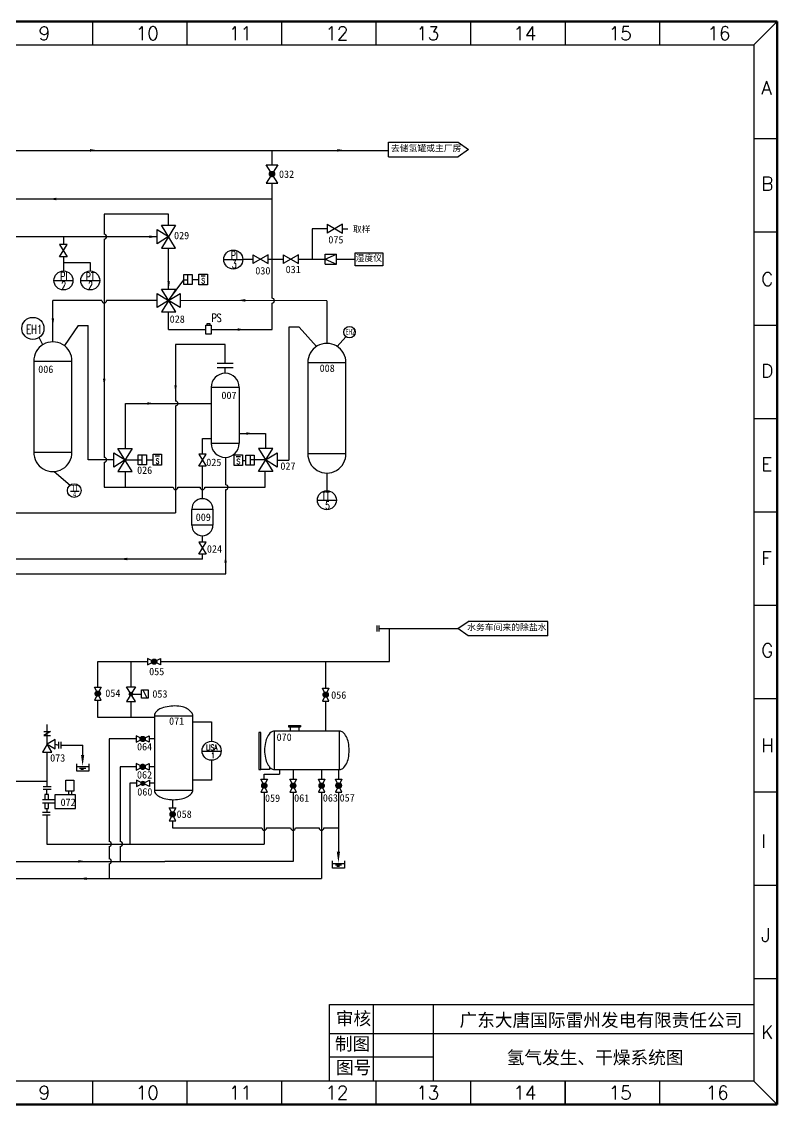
# Model space of a CAD drawing. Extents: x 2681 to 3102, y -1003 to -710.
# Drawn here: x 2898.3 to 3102.3, y -1002.6 to -710.3 of the extents above; entities that cross this region are included whole.
import ezdxf

# ---------------------------------------------------------------- set-up
doc = ezdxf.new("R2010")
doc.units = 0
doc.header["$LTSCALE"] = 10
doc.header["$MEASUREMENT"] = 0
doc.linetypes.add('ACAD_ISO12W100', pattern=[22, 12, -3, 0.5, -3, 0.5, -3])
doc.linetypes.add('DIVIDE', pattern=[1.25, 0.5, -0.25, 0, -0.25, 0, -0.25])
doc.layers.get('0').update_dxf_attribs({"linetype": 'CONTINUOUS'})
for name, color, linetype in [('1', 7, 'CONTINUOUS'), ('ASHADE', 5, 'DIVIDE'), ('OBJECT', 5, 'CONTINUOUS'), ('SD', 5, 'DIVIDE'), ('TEXT', 4, 'CONTINUOUS'), ('WORD', 5, 'CONTINUOUS')]:
    doc.layers.add(name, color=color, linetype=linetype)
doc.styles.add('HZTXT', font='geditxt.shx', dxfattribs={"width": 0.7, "height": 480, "bigfont": 'hztxt1.shx'})
doc.styles.get("Standard").update_dxf_attribs({"font": 'geditxt.shx', "width": 0.7, "bigfont": 'hztxt1.shx'})
doc.styles.add('样式 1', font='', dxfattribs={"height": 2})
doc.styles.get('样式 1').set_extended_font_data('FangSong_GB2312')

# ---------------------------------------------------------------- blocks, each defined once
blk = doc.blocks.new('A$C7A337745')
for p, q in [((0, 0), (0, 3.94)), ((0, 2.45), (6.38, 2.45)), ((6.38, 0), (0, 0)), ((1.48, 1.69), (4.79, 1.69)), ((2.22, 1.09), (3.67, 1.09)), ((6.38, 3.94), (6.38, 0))]:
    blk.add_line(p, q)
blk = doc.blocks.new('1')
at = {"layer": 'ASHADE', "linetype": 'ByBlock'}
blk.add_hatch(color=7, dxfattribs=at).paths.add_polyline_path([(0.55, 4.43), (-0.65, 4.43), (-0.05, 0.16)])
at = {"layer": 'SD', "color": 7, "ltscale": 15}
blk.add_line((-0.44, 4.09), (0.29, 4.09), dxfattribs=at)
at = {"xscale": 0.7, "yscale": 0.7, "zscale": 0.7}
blk.add_blockref('A$C7A337745', (-2.23, -1.71), dxfattribs=at)

msp = doc.modelspace()

# ---------------------------------------------------------------- hatches: boundary and pattern name
at = {"layer": 'OBJECT'}
h = msp.add_hatch(color=0, dxfattribs=at)
h.paths.add_polyline_path([(2927.84, -891.83), (2927.58, -891.41, 0.258593), (2927.34, -891.83, 0.258593), (2927.58, -892.25)])
h.paths.add_polyline_path([(2927.58, -891.41), (2927.84, -891.83), (2928.1, -891.41, 0.286796)])
h.paths.add_polyline_path([(2927.84, -891.83), (2928.34, -891.83, 0.258593), (2928.1, -891.41)])
h.paths.add_polyline_path([(2927.58, -892.25, 0.286796), (2928.1, -892.25), (2927.84, -891.83)])
h.paths.add_polyline_path([(2928.34, -891.83), (2927.84, -891.83), (2928.1, -892.25, 0.258593)])
at = {"layer": 'WORD', "linetype": 'ACAD_ISO12W100'}
h = msp.add_hatch(color=0, dxfattribs=at)
h.paths.add_polyline_path([(2966.6, -751.46, 0.284079), (2966.22, -750.85), (2965.91, -751.46), (2966.22, -752.08, 0.284079)])
h.paths.add_polyline_path([(2965.91, -751.46), (2965.6, -750.85, 0.284079), (2965.22, -751.46, 0.284079), (2965.6, -752.08)])
h.paths.add_polyline_path([(2966.22, -750.85, 0.236068), (2965.6, -750.85), (2965.91, -751.46)])
h.paths.add_polyline_path([(2965.91, -751.46), (2965.6, -752.08, 0.236068), (2966.22, -752.08)])
h = msp.add_hatch(color=0, dxfattribs=at)
h.paths.add_polyline_path([(2934.77, -883.09, 0.284079), (2934.39, -882.48), (2934.08, -883.09), (2934.39, -883.71, 0.284079)])
h.paths.add_polyline_path([(2934.08, -883.09), (2933.77, -882.48, 0.284079), (2933.39, -883.09, 0.284079), (2933.77, -883.71)])
h.paths.add_polyline_path([(2934.39, -882.48, 0.236068), (2933.77, -882.48), (2934.08, -883.09)])
h.paths.add_polyline_path([(2934.08, -883.09), (2933.77, -883.71, 0.236068), (2934.39, -883.71)])
h = msp.add_hatch(color=0, dxfattribs=at)
h.paths.add_polyline_path([(2919.56, -891.73, 0.284079), (2919.18, -891.11), (2918.87, -891.73), (2919.18, -892.34, 0.284079)])
h.paths.add_polyline_path([(2918.87, -891.73), (2918.56, -891.11, 0.284079), (2918.18, -891.73, 0.284079), (2918.56, -892.34)])
h.paths.add_polyline_path([(2919.18, -891.11, 0.236068), (2918.56, -891.11), (2918.87, -891.73)])
h.paths.add_polyline_path([(2918.87, -891.73), (2918.56, -892.34, 0.236068), (2919.18, -892.34)])
h = msp.add_hatch(color=0, dxfattribs=at)
h.paths.add_polyline_path([(2981.1, -892.02, 0.284079), (2980.71, -891.41), (2980.41, -892.02), (2980.71, -892.64, 0.284079)])
h.paths.add_polyline_path([(2980.41, -892.02), (2980.1, -891.41, 0.284079), (2979.71, -892.02, 0.284079), (2980.1, -892.64)])
h.paths.add_polyline_path([(2980.71, -891.41, 0.236068), (2980.1, -891.41), (2980.41, -892.02)])
h.paths.add_polyline_path([(2980.41, -892.02), (2980.1, -892.64, 0.236068), (2980.71, -892.64)])
h = msp.add_hatch(color=0, dxfattribs=at)
h.paths.add_polyline_path([(2931.69, -903.94, 0.284079), (2931.31, -903.32), (2931, -903.94), (2931.31, -904.56, 0.284079)])
h.paths.add_polyline_path([(2931, -903.94), (2930.69, -903.32, 0.284079), (2930.31, -903.94, 0.284079), (2930.69, -904.56)])
h.paths.add_polyline_path([(2931.31, -903.32, 0.236068), (2930.69, -903.32), (2931, -903.94)])
h.paths.add_polyline_path([(2931, -903.94), (2930.69, -904.56, 0.236068), (2931.31, -904.56)])
h = msp.add_hatch(color=0, dxfattribs=at)
h.paths.add_polyline_path([(2931.69, -911.48, 0.284079), (2931.31, -910.87), (2931, -911.48), (2931.31, -912.1, 0.284079)])
h.paths.add_polyline_path([(2931, -911.48), (2930.69, -910.87, 0.284079), (2930.31, -911.48, 0.284079), (2930.69, -912.1)])
h.paths.add_polyline_path([(2931.31, -910.87, 0.236068), (2930.69, -910.87), (2931, -911.48)])
h.paths.add_polyline_path([(2931, -911.48), (2930.69, -912.1, 0.236068), (2931.31, -912.1)])
h = msp.add_hatch(color=0, dxfattribs=at)
h.paths.add_polyline_path([(2931.74, -915.95, 0.284079), (2931.36, -915.33), (2931.05, -915.95), (2931.36, -916.57, 0.284079)])
h.paths.add_polyline_path([(2931.05, -915.95), (2930.74, -915.33, 0.284079), (2930.36, -915.95, 0.284079), (2930.74, -916.57)])
h.paths.add_polyline_path([(2931.36, -915.33, 0.236068), (2930.74, -915.33), (2931.05, -915.95)])
h.paths.add_polyline_path([(2931.05, -915.95), (2930.74, -916.57, 0.236068), (2931.36, -916.57)])
h = msp.add_hatch(color=0, dxfattribs=at)
h.paths.add_polyline_path([(2964.5, -916.59, 0.284079), (2964.12, -915.97), (2963.81, -916.59), (2964.12, -917.21, 0.284079)])
h.paths.add_polyline_path([(2963.81, -916.59), (2963.5, -915.97, 0.284079), (2963.12, -916.59, 0.284079), (2963.5, -917.21)])
h.paths.add_polyline_path([(2964.12, -915.97, 0.236068), (2963.5, -915.97), (2963.81, -916.59)])
h.paths.add_polyline_path([(2963.81, -916.59), (2963.5, -917.21, 0.236068), (2964.12, -917.21)])
h = msp.add_hatch(color=0, dxfattribs=at)
h.paths.add_polyline_path([(2972.3, -916.59, 0.284079), (2971.92, -915.97), (2971.61, -916.59), (2971.92, -917.21, 0.284079)])
h.paths.add_polyline_path([(2971.61, -916.59), (2971.3, -915.97, 0.284079), (2970.92, -916.59, 0.284079), (2971.3, -917.21)])
h.paths.add_polyline_path([(2971.92, -915.97, 0.236068), (2971.3, -915.97), (2971.61, -916.59)])
h.paths.add_polyline_path([(2971.61, -916.59), (2971.3, -917.21, 0.236068), (2971.92, -917.21)])
h = msp.add_hatch(color=0, dxfattribs=at)
h.paths.add_polyline_path([(2979.98, -916.59, 0.284079), (2979.6, -915.97), (2979.29, -916.59), (2979.6, -917.21, 0.284079)])
h.paths.add_polyline_path([(2979.29, -916.59), (2978.98, -915.97, 0.284079), (2978.6, -916.59, 0.284079), (2978.98, -917.21)])
h.paths.add_polyline_path([(2979.6, -915.97, 0.236068), (2978.98, -915.97), (2979.29, -916.59)])
h.paths.add_polyline_path([(2979.29, -916.59), (2978.98, -917.21, 0.236068), (2979.6, -917.21)])
h = msp.add_hatch(color=0, dxfattribs=at)
h.paths.add_polyline_path([(2984.59, -916.55, 0.284079), (2984.21, -915.93), (2983.9, -916.55), (2984.21, -917.16, 0.284079)])
h.paths.add_polyline_path([(2983.9, -916.55), (2983.59, -915.93, 0.284079), (2983.21, -916.55, 0.284079), (2983.59, -917.16)])
h.paths.add_polyline_path([(2984.21, -915.93, 0.236068), (2983.59, -915.93), (2983.9, -916.55)])
h.paths.add_polyline_path([(2983.9, -916.55), (2983.59, -917.16, 0.236068), (2984.21, -917.16)])
h = msp.add_hatch(color=0, dxfattribs=at)
h.paths.add_polyline_path([(2939.75, -924.33, 0.284079), (2939.37, -923.71), (2939.06, -924.33), (2939.37, -924.95, 0.284079)])
h.paths.add_polyline_path([(2939.06, -924.33), (2938.75, -923.71, 0.284079), (2938.37, -924.33, 0.284079), (2938.75, -924.95)])
h.paths.add_polyline_path([(2939.37, -923.71, 0.236068), (2938.75, -923.71), (2939.06, -924.33)])
h.paths.add_polyline_path([(2939.06, -924.33), (2938.75, -924.95, 0.236068), (2939.37, -924.95)])

# ---------------------------------------------------------------- linework, layer by layer
at = {"color": 0, "lineweight": 50}
for p, q in [((2681.49, -710.29), (3102.33, -710.29)), ((3102.33, -710.29), (3102.33, -1002.61)), ((3102.33, -1002.61), (2681.49, -1002.61))]:
    msp.add_line(p, q, dxfattribs=at)
at = {"color": 0}
for p, q in [((2917.43, -710.29), (2917.43, -716.59)), ((2942.94, -710.29), (2942.94, -716.59)), ((2968.46, -710.29), (2968.46, -716.59)), ((2993.97, -710.29), (2993.97, -716.59)), ((3019.53, -710.29), (3019.53, -716.59)), ((3045.05, -710.29), (3045.05, -716.59)), ((3070.56, -710.29), (3070.56, -716.59)), ((3096.03, -716.59), (3102.33, -710.29)), ((3102.33, -741.93), (3096.03, -741.93)), ((3102.33, -741.93), (3096.03, -741.93)), ((2997.38, -743.33), (2997.38, -742.85)), ((3102.33, -767.13), (3096.03, -767.13)), ((3102.33, -792.33), (3096.03, -792.33)), ((2951.1, -802.52), (2955.43, -802.52)), ((2951.1, -803.68), (2955.45, -803.68)), ((3102.33, -817.53), (3096.03, -817.53)), ((2980.72, -832.16), (2980.72, -836.92)), ((2911.47, -837.04), (2913.86, -837.04)), ((3102.33, -842.73), (3096.03, -842.73)), ((3102.33, -867.93), (3096.03, -867.93)), ((2994.17, -873.35), (2994.17, -874.98)), ((2994.71, -873.35), (2994.71, -874.98)), ((3040.36, -876.11), (3040.36, -872.21)), ((3102.33, -893.13), (3096.03, -893.13)), ((2908.88, -905.59), (2914.81, -905.59)), ((2914.81, -910.05), (2914.81, -905.59)), ((2904.12, -916.77), (2906.24, -916.77)), ((2904.12, -917.51), (2906.24, -917.51)), ((2905.08, -918.98), (2905.08, -917.51)), ((2910.23, -918.08), (2910.23, -915.06)), ((2910.23, -915.06), (2912.36, -915.06)), ((2912.36, -915.06), (2912.36, -918.08)), ((2903.97, -920.3), (2907.26, -920.3)), ((2905.55, -918.98), (2904.61, -918.98)), ((2904.61, -918.98), (2904.61, -920.3)), ((2905.55, -920.3), (2905.55, -918.98)), ((2912.89, -919.01), (2907.27, -919.01)), ((2907.27, -919.01), (2907.27, -922.77)), ((2912.36, -918.08), (2910.23, -918.08)), ((2910.94, -918.08), (2910.94, -919.01)), ((2911.78, -918.08), (2911.78, -919.01)), ((2912.89, -922.77), (2912.89, -919.01)), ((3102.33, -918.33), (3096.03, -918.33)), ((2903.91, -923.68), (2906.03, -923.68)), ((2907.26, -921.27), (2903.97, -921.27)), ((2904.61, -921.27), (2904.61, -922.74)), ((2904.61, -922.74), (2905.55, -922.74)), ((2905.08, -922.74), (2905.08, -923.68)), ((2905.55, -922.74), (2905.55, -921.27)), ((2907.27, -922.77), (2912.89, -922.77)), ((2903.91, -924.42), (2906.03, -924.42)), ((2983.87, -927.96), (2983.87, -935.99)), ((3102.33, -943.53), (3096.03, -943.53)), ((3102.33, -968.73), (3096.03, -968.73)), ((2993.34, -996.31), (2993.34, -975.68)), ((3009.5, -996.31), (3009.5, -975.68)), ((2981.47, -983.48), (3096.03, -983.48)), ((2997.88, -983.48), (3095.84, -983.48)), ((2981.47, -989.75), (3009.47, -989.75)), ((2917.43, -996.31), (2917.43, -1002.61)), ((2942.94, -996.31), (2942.94, -1002.61)), ((2968.46, -996.31), (2968.46, -1002.61)), ((2993.97, -996.31), (2993.97, -1002.61)), ((2993.97, -996.31), (2993.97, -1002.61)), ((3019.49, -996.31), (3019.49, -1002.61)), ((3019.53, -996.31), (3019.53, -1002.61)), ((3045, -996.31), (3045, -1002.61)), ((3045.05, -996.31), (3045.05, -1002.61)), ((3070.52, -996.31), (3070.52, -1002.61)), ((3070.56, -996.31), (3070.56, -1002.61)), ((3096.03, -996.31), (3102.33, -1002.61))]:
    msp.add_line(p, q, dxfattribs=at)
at = {"color": 0, "lineweight": 30}
for p, q in [((2687.79, -716.59), (3096.03, -716.59)), ((3096.03, -716.59), (3096.03, -996.31)), ((2981.47, -975.68), (3096.03, -975.68)), ((2981.47, -996.31), (2981.47, -975.68)), ((3096.03, -996.31), (2687.79, -996.31))]:
    msp.add_line(p, q, dxfattribs=at)
at = {"color": 251}
for p, q in [((2901.6, -802.01), (2901.6, -826.48)), ((2911.9, -802.01), (2901.6, -802.01)), ((2911.9, -826.48), (2911.9, -802.01)), ((2975.58, -802.41), (2975.58, -826.89)), ((2985.87, -802.41), (2975.58, -802.41)), ((2985.87, -826.89), (2985.87, -802.41)), ((2949.46, -809.04), (2949.46, -824.12)), ((2957.07, -809.04), (2949.46, -809.04)), ((2957.07, -809.04), (2957.07, -824.12)), ((2949.46, -824.12), (2957.07, -824.12)), ((2901.6, -826.48), (2911.9, -826.48)), ((2975.58, -826.89), (2985.87, -826.89)), ((2934.14, -897.71), (2934.14, -917.76)), ((2934.14, -897.71), (2944.52, -897.71)), ((2944.52, -917.76), (2944.52, -897.71)), ((2962.89, -902.18), (2962.31, -902.18)), ((2962.31, -902.18), (2962.31, -912.21)), ((2966.55, -912.21), (2966.55, -901.83)), ((2984.15, -901.83), (2966.55, -901.83)), ((2970.36, -900.35), (2973.6, -900.35)), ((2970.36, -900.35), (2970.36, -900.65)), ((2970.36, -900.65), (2973.6, -900.65)), ((2970.77, -900.65), (2970.77, -901.83)), ((2973.19, -900.65), (2973.19, -901.83)), ((2973.6, -900.35), (2973.6, -900.65)), ((2984.15, -912.21), (2984.15, -901.83)), ((2962.31, -912.21), (2962.89, -912.21)), ((2966.55, -912.21), (2984.15, -912.21)), ((2934.14, -917.76), (2944.52, -917.76))]:
    msp.add_line(p, q, dxfattribs=at)
at = {"color": 3}
for p, q in [((2997.67, -883.06), (2997.67, -874.16)), ((2997.67, -883.06), (2997.67, -874.16)), ((2963.81, -914.84), (2963.81, -913.47)), ((2963.81, -913.47), (2967.94, -913.47))]:
    msp.add_line(p, q, dxfattribs=at)
at = {"color": 151}
msp.add_line((2983.87, -918.3), (2983.87, -927.96), dxfattribs=at)
at = {"color": 251}
for points in [[(2944.52, -897.71, 0.171859), (2944.2, -896.8, 0.104702), (2943, -895.83, 0.082605), (2941.78, -895.27, 0.052233), (2939.69, -895.05, 0.052233), (2937.59, -895.27, 0.054834), (2935.66, -895.83, 0.104702), (2934.46, -896.8, 0.171859), (2934.14, -897.71)], [(2966.55, -901.83, 0.171859), (2965.65, -902.15, 0.104702), (2964.68, -903.35, 0.066092), (2964.12, -904.92, 0.052233), (2963.9, -907.02, 0.052233), (2964.12, -909.12, 0.066092), (2964.68, -910.69, 0.104702), (2965.65, -911.89, 0.171859), (2966.55, -912.21)], [(2984.15, -912.21, 0.175263), (2985.03, -911.89, 0.1041), (2985.98, -910.69, 0.064725), (2986.52, -909.12, 0.05088), (2986.74, -907.02, 0.05088), (2986.52, -904.92, 0.064725), (2985.98, -903.35, 0.1041), (2985.03, -902.15, 0.175263), (2984.15, -901.83)], [(2934.14, -917.76, 0.175263), (2934.45, -918.64, 0.1041), (2935.66, -919.59, 0.064725), (2937.23, -920.13, 0.05088), (2939.33, -920.35, 0.05088), (2941.43, -920.13, 0.064725), (2943, -919.59, 0.1041), (2944.2, -918.64, 0.175263), (2944.52, -917.76)]]:
    msp.add_lwpolyline(points, format="xyb", dxfattribs=at)
at = {"color": 1}
for centre, start, end in [((2920.61, -768.35), 270, 90), ((2920.61, -785.58), 180, 0), ((2965.91, -785.62), 270, 90), ((2920.61, -828.59), 270, 90), ((2939.87, -835.99), 180, 360), ((2947.14, -835.99), 180, 360)]:
    msp.add_arc(centre, 0.649, start, end, dxfattribs=at)
at = {"color": 251}
for centre, radius, start, end in [((2906.75, -801.89), 5.15, 358.7433, 181.2567), ((2980.72, -802.3), 5.15, 358.7433, 181.2567), ((2953.27, -809.04), 3.8, 0, 180), ((2953.27, -824.12), 3.8, 180, 0), ((2906.75, -826.61), 5.15, 178.6258, 1.3742), ((2980.72, -827.01), 5.15, 178.6258, 1.3742)]:
    msp.add_arc(centre, radius, start, end, dxfattribs=at)
at = {"color": 4}
for centre in [(2939.87, -813.37), (2953.41, -835.99)]:
    msp.add_arc(centre, 0.649, 270, 90, dxfattribs=at)
at = {"color": 151}
for centre, end in [((2963.81, -927.96), 0), ((2971.59, -927.96), 0), ((2979.28, -927.96), 360)]:
    msp.add_arc(centre, 0.649, 180, end, dxfattribs=at)
at = {"color": 3}
for centre in [(2921.93, -932.32), (2924.9, -932.32), (2921.93, -937)]:
    msp.add_arc(centre, 0.649, 270, 90, dxfattribs=at)
at = {"layer": '1', "color": 0}
for p, q in [((2997.38, -742.85), (3016.19, -742.85)), ((3016.19, -742.85), (3018.97, -744.8)), ((3018.97, -744.8), (3016.19, -746.75)), ((2997.38, -746.75), (3016.19, -746.75)), ((3016.1, -874.16), (3018.88, -872.21)), ((3040.36, -872.21), (3018.88, -872.21)), ((3018.88, -876.11), (3016.1, -874.16)), ((3040.36, -876.11), (3018.88, -876.11))]:
    msp.add_line(p, q, dxfattribs=at)
at = {"layer": 'OBJECT', "color": 1}
for p, q in [((2892.97, -745.04), (2997.38, -745.04)), ((2965.91, -748.99), (2965.91, -745.04)), ((2965.91, -784.97), (2965.91, -753.94)), ((2893.61, -758.17), (2965.91, -758.17)), ((2937.99, -762.27), (2920.61, -762.27)), ((2920.61, -762.27), (2920.61, -767.7)), ((2938, -765.23), (2938, -762.27)), ((2934.87, -768.35), (2892.97, -768.35)), ((2920.61, -769), (2920.61, -827.94)), ((2938, -782.49), (2938, -771.41)), ((2938, -782.49), (2938, -771.41)), ((2919.96, -785.58), (2906.75, -785.58)), ((2906.75, -796.74), (2906.75, -785.59)), ((2934.89, -785.58), (2921.26, -785.58)), ((2980.72, -785.64), (2941.07, -785.58)), ((2965.91, -793.42), (2965.91, -786.26)), ((2980.72, -785.64), (2980.72, -797.15)), ((2937.98, -793.42), (2937.98, -788.67)), ((2913.6, -792.31), (2909.91, -797.75)), ((2913.6, -792.31), (2916.31, -792.31)), ((2916.31, -818.15), (2916.31, -792.31)), ((2937.98, -793.42), (2948.02, -793.42)), ((2949.51, -793.42), (2965.91, -793.42)), ((2970.48, -792.79), (2970.48, -828.65)), ((2973.2, -792.79), (2970.48, -792.79)), ((2977.92, -797.98), (2973.2, -792.79)), ((2926.31, -813.37), (2949.46, -813.37)), ((2926.34, -825.54), (2926.34, -813.37)), ((2916.31, -828.6), (2916.31, -818.15)), ((2920.61, -818.27), (2920.61, -827.46)), ((2957.07, -821.49), (2964.15, -821.49)), ((2964.15, -821.49), (2964.15, -825.55)), ((2923.16, -828.59), (2916.31, -828.59)), ((2920.61, -829.24), (2920.61, -835.99)), ((2967.26, -828.65), (2970.48, -828.65)), ((2926.34, -835.99), (2926.34, -831.72)), ((2964.02, -835.99), (2964.02, -831.73)), ((2920.61, -835.99), (2939.22, -835.99)), ((2940.52, -835.99), (2946.49, -835.99)), ((2947.79, -835.99), (2964.02, -835.99))]:
    msp.add_line(p, q, dxfattribs=at)
at = {"layer": 'OBJECT', "color": 0}
for p, q in [((2997.38, -746.75), (2997.38, -743.33)), ((2967.45, -748.99), (2964.36, -753.94)), ((2967.45, -753.94), (2964.36, -748.99)), ((2964.36, -748.99), (2967.45, -748.99)), ((2964.36, -753.94), (2967.45, -753.94)), ((2939.89, -771.41), (2936.03, -765.23)), ((2939.89, -765.23), (2936.03, -771.41)), ((2936.03, -765.23), (2939.89, -765.23)), ((2980.83, -765.01), (2980.83, -767.39)), ((2980.83, -765.01), (2984.97, -767.39)), ((2984.97, -765.01), (2980.83, -767.39)), ((2984.97, -767.39), (2984.97, -765.01)), ((2909.6, -768.35), (2909.6, -770.47)), ((2934.87, -770.25), (2934.87, -766.39)), ((2934.87, -766.39), (2937.96, -768.32)), ((2937.96, -768.32), (2934.87, -770.25)), ((2980.83, -766.24), (2976.78, -766.24)), ((2976.78, -766.24), (2976.78, -774.43)), ((2984.97, -766.2), (2986.4, -766.2)), ((2908.57, -770.47), (2910.63, -773.77)), ((2908.57, -773.77), (2910.63, -770.47)), ((2910.63, -770.47), (2908.57, -770.47)), ((2936.03, -771.41), (2939.89, -771.41)), ((2910.63, -773.77), (2908.57, -773.77)), ((2909.57, -773.77), (2909.57, -777.59)), ((2960.76, -774.47), (2958.14, -774.47)), ((2960.76, -773.24), (2960.76, -775.62)), ((2964.9, -773.24), (2960.76, -775.62)), ((2960.76, -773.24), (2964.9, -775.62)), ((2964.9, -775.62), (2964.9, -773.24)), ((2968.95, -774.47), (2964.9, -774.47)), ((2968.95, -773.24), (2968.95, -775.62)), ((2968.95, -773.24), (2973.09, -775.62)), ((2973.09, -773.24), (2968.95, -775.62)), ((2973.09, -775.62), (2973.09, -773.24)), ((2973.09, -774.43), (2980.23, -774.43)), ((2980.23, -774.43), (2983.32, -773.07)), ((2980.23, -775.79), (2980.23, -773.07)), ((2980.23, -773.07), (2983.32, -773.07)), ((2980.23, -774.43), (2983.32, -775.79)), ((2983.32, -775.79), (2983.32, -773.07)), ((2983.32, -774.43), (2988.34, -774.43)), ((2916.8, -775.3), (2916.8, -777.59)), ((2980.23, -775.79), (2983.32, -775.79)), ((2937.98, -785.58), (2942.09, -779.96)), ((2942.09, -779.96), (2943.05, -779.96)), ((2943.08, -778.56), (2943.08, -781.29)), ((2944.33, -779.93), (2946.18, -779.93)), ((2936.05, -782.49), (2939.91, -782.49)), ((2939.91, -788.67), (2936.05, -782.49)), ((2939.91, -782.49), (2936.05, -788.67)), ((2934.89, -787.51), (2934.89, -783.65)), ((2934.89, -783.65), (2937.98, -785.58)), ((2937.98, -785.58), (2934.89, -787.51)), ((2937.98, -785.58), (2941.07, -783.65)), ((2941.07, -787.51), (2937.98, -785.58)), ((2941.07, -783.65), (2941.07, -787.51)), ((2936.05, -788.67), (2939.91, -788.67)), ((2948.42, -791.76), (2949.14, -791.76)), ((2948.42, -792.23), (2948.42, -791.76)), ((2949.14, -791.76), (2949.14, -792.23)), ((2904.03, -797.52), (2903.07, -795.55)), ((2983.54, -797.98), (2985.82, -795.4)), ((2923.16, -826.7), (2926.25, -828.63)), ((2923.16, -830.56), (2923.16, -826.7)), ((2924.32, -825.54), (2928.18, -825.54)), ((2928.18, -831.72), (2924.32, -825.54)), ((2928.18, -825.54), (2924.32, -831.72)), ((2930.73, -827.23), (2930.73, -829.97)), ((2948.17, -827.03), (2946.11, -827.03)), ((2946.11, -830.32), (2948.17, -827.03)), ((2946.11, -827.03), (2948.17, -830.32)), ((2966.1, -825.54), (2962.24, -825.54)), ((2962.24, -831.71), (2966.1, -825.54)), ((2962.24, -825.54), (2966.1, -831.71)), ((2964.17, -828.63), (2967.26, -826.7)), ((2967.26, -826.7), (2967.26, -830.56)), ((2926.25, -828.63), (2923.16, -830.56)), ((2926.25, -828.63), (2930.73, -828.63)), ((2931.98, -828.6), (2933.84, -828.6)), ((2957.94, -828.73), (2958.87, -828.73)), ((2960.12, -830.02), (2960.12, -827.29)), ((2964.17, -828.63), (2960.12, -828.63)), ((2967.26, -830.56), (2964.17, -828.63)), ((2907.12, -831.7), (2911.43, -835.45)), ((2924.32, -831.72), (2928.18, -831.72)), ((2948.17, -830.32), (2946.11, -830.32)), ((2966.1, -831.71), (2962.24, -831.71)), ((2948.17, -850.79), (2946.11, -850.79)), ((2946.11, -850.79), (2948.17, -854.08)), ((2946.11, -854.08), (2948.17, -850.79)), ((2948.17, -854.08), (2946.11, -854.08)), ((2935.83, -883.97), (2932.33, -882.22)), ((2932.33, -883.97), (2935.83, -882.22)), ((2932.33, -882.22), (2932.33, -883.97)), ((2935.83, -882.22), (2935.83, -883.97)), ((2919.75, -893.48), (2917.99, -889.97)), ((2919.75, -889.97), (2917.99, -893.48)), ((2917.99, -889.97), (2919.75, -889.97)), ((2926.61, -889.86), (2929.08, -889.86)), ((2929.08, -893.81), (2926.61, -889.86)), ((2929.08, -889.86), (2926.61, -893.81)), ((2931.02, -890.72), (2932.08, -892.89)), ((2981.28, -890.27), (2979.53, -893.78)), ((2981.28, -893.78), (2979.53, -890.27)), ((2979.53, -890.27), (2981.28, -890.27)), ((2917.99, -893.48), (2919.75, -893.48)), ((2926.61, -893.81), (2929.08, -893.81)), ((2927.84, -891.83), (2930.63, -891.83)), ((2979.53, -893.78), (2981.28, -893.78)), ((2905.17, -901.89), (2905.17, -900.08)), ((2904.3, -901.92), (2906.06, -901.92)), ((2906.06, -901.92), (2904.3, -903.02)), ((2904.3, -903.02), (2906.06, -903.02)), ((2905.17, -905.37), (2905.17, -901.89)), ((2929.25, -903.07), (2929.25, -904.82)), ((2932.75, -904.82), (2929.25, -903.07)), ((2929.25, -904.82), (2932.75, -903.07)), ((2932.75, -903.07), (2932.75, -904.82)), ((2907.34, -905.37), (2908.26, -905.59)), ((2908.26, -904.75), (2908.26, -906.52)), ((2908.88, -904.75), (2908.88, -906.52)), ((2929.25, -912.36), (2932.75, -910.61)), ((2932.75, -912.36), (2929.25, -910.61)), ((2929.25, -910.61), (2929.25, -912.36)), ((2932.75, -910.61), (2932.75, -912.36)), ((2964.68, -918.34), (2962.93, -914.84)), ((2964.68, -914.84), (2962.93, -918.34)), ((2962.93, -914.84), (2964.68, -914.84)), ((2970.74, -914.84), (2972.49, -914.84)), ((2972.49, -918.34), (2970.74, -914.84)), ((2972.49, -914.84), (2970.74, -918.34)), ((2980.17, -914.84), (2978.42, -918.34)), ((2980.17, -918.34), (2978.42, -914.84)), ((2978.42, -914.84), (2980.17, -914.84)), ((2984.77, -918.3), (2983.02, -914.79)), ((2984.77, -914.79), (2983.02, -918.3)), ((2983.02, -914.79), (2984.77, -914.79)), ((2929.3, -915.07), (2929.3, -916.82)), ((2932.8, -916.82), (2929.3, -915.07)), ((2929.3, -916.82), (2932.8, -915.07)), ((2932.8, -915.07), (2932.8, -916.82)), ((2962.93, -918.34), (2964.68, -918.34)), ((2970.74, -918.34), (2972.49, -918.34)), ((2978.42, -918.34), (2980.17, -918.34)), ((2983.02, -918.3), (2984.77, -918.3)), ((2938.18, -922.58), (2939.94, -922.58)), ((2939.94, -922.58), (2938.18, -926.08)), ((2939.94, -926.08), (2938.18, -922.58)), ((2938.18, -926.08), (2939.94, -926.08))]:
    msp.add_line(p, q, dxfattribs=at)
at = {"layer": 'OBJECT', "color": 4}
for p, q in [((2953.29, -797.42), (2939.87, -797.42)), ((2939.87, -797.42), (2939.87, -812.72)), ((2953.29, -802.52), (2953.29, -797.42)), ((2939.87, -814.02), (2939.87, -842.87)), ((2953.41, -835.34), (2953.41, -827.92)), ((2953.41, -859.35), (2953.41, -836.64)), ((2793.63, -842.87), (2939.87, -842.87)), ((2766.86, -859.35), (2953.41, -859.35))]:
    msp.add_line(p, q, dxfattribs=at)
at = {"layer": 'OBJECT', "color": 251}
for p, q in [((2953.29, -805.24), (2953.29, -803.68)), ((2944.26, -841.93), (2949.96, -841.93)), ((2944.26, -846.22), (2944.26, -842)), ((2949.96, -841.93), (2949.96, -846.22)), ((2949.96, -846.22), (2944.26, -846.22)), ((2962.89, -912.21), (2962.89, -902.18)), ((2965.24, -911.5), (2965.24, -912.21)), ((2965.24, -912.21), (2962.89, -912.21))]:
    msp.add_line(p, q, dxfattribs=at)
at = {"layer": 'OBJECT', "color": 151}
for p, q in [((2947.14, -822.84), (2949.46, -822.84)), ((2947.14, -827.03), (2947.14, -822.84)), ((2947.14, -839.03), (2947.14, -830.32)), ((2947.14, -850.79), (2947.14, -849.07)), ((2947.14, -855.37), (2892.82, -855.37)), ((2947.14, -855.37), (2947.14, -854.08)), ((2983.87, -912.21), (2983.87, -914.79)), ((2939.07, -920.34), (2939.07, -922.58)), ((2939.07, -926.08), (2939.07, -927.96)), ((2939.07, -927.96), (2963.16, -927.96)), ((2964.46, -927.96), (2970.94, -927.96)), ((2972.24, -927.96), (2978.63, -927.96)), ((2979.93, -927.96), (2983.85, -927.96))]:
    msp.add_line(p, q, dxfattribs=at)
at = {"layer": 'OBJECT', "color": 3}
for p, q in [((2994.71, -874.16), (3016.1, -874.16)), ((2918.87, -889.97), (2918.87, -883.06)), ((2918.87, -883.06), (2932.33, -883.06)), ((2927.84, -889.86), (2927.84, -883.06)), ((2935.83, -883.06), (2949.03, -883.06)), ((2935.83, -883.06), (2952.09, -883.06)), ((2952.09, -883.06), (2997.67, -883.06)), ((2957.93, -883.06), (2995.92, -883.06)), ((2980.41, -890.27), (2980.41, -883.06)), ((2918.87, -898.14), (2918.87, -893.48)), ((2927.84, -898.14), (2927.84, -893.81)), ((2980.41, -901.84), (2980.41, -893.78)), ((2934.14, -898.14), (2918.87, -898.14)), ((2944.52, -899.29), (2949.58, -899.29)), ((2949.58, -899.29), (2949.58, -904.57)), ((2921.93, -903.92), (2921.93, -931.67)), ((2929.25, -903.92), (2921.93, -903.92)), ((2934.14, -903.92), (2932.75, -903.92)), ((2905.17, -916.77), (2905.17, -907.55)), ((2924.9, -911.47), (2924.9, -931.67)), ((2929.25, -911.47), (2924.9, -911.47)), ((2934.14, -911.47), (2932.75, -911.47)), ((2949.58, -909.72), (2949.58, -915.1)), ((2967.94, -912.21), (2967.94, -913.49)), ((2896.85, -915.34), (2905.17, -915.34)), ((2927.49, -915.92), (2927.49, -932.32)), ((2929.3, -915.92), (2927.49, -915.92)), ((2934.14, -915.92), (2932.8, -915.92)), ((2949.58, -915.1), (2944.52, -915.1)), ((2963.81, -918.34), (2963.81, -929.24)), ((2905.08, -924.42), (2905.08, -932.32)), ((2963.81, -928.73), (2963.81, -932.32)), ((2905.08, -932.32), (2963.81, -932.32)), ((2921.93, -932.97), (2921.93, -936.35)), ((2924.9, -932.97), (2924.9, -937)), ((2921.93, -937.65), (2921.93, -941.67))]:
    msp.add_line(p, q, dxfattribs=at)
at = {"layer": 'OBJECT', "color": 40}
for p, q in [((2971.59, -912.21), (2971.59, -914.84)), ((2979.28, -912.21), (2979.28, -914.84)), ((2971.59, -918.34), (2971.59, -929.41)), ((2979.28, -918.34), (2979.28, -929.15)), ((2971.59, -928.6), (2971.59, -937)), ((2979.28, -928.6), (2979.28, -941.67)), ((2896.85, -937), (2936.98, -937)), ((2971.59, -937), (2936.98, -937)), ((2896.85, -941.67), (2937.24, -941.67)), ((2937.24, -941.67), (2979.28, -941.67))]:
    msp.add_line(p, q, dxfattribs=at)
at = {"layer": 'OBJECT', "color": 0}
for points in [[(2942.09, -778.56), (2944.33, -778.56), (2944.33, -781.29), (2942.09, -781.29)], [(2946.18, -778.43), (2948.46, -778.43), (2948.46, -781.32), (2946.18, -781.32)], [(2948.02, -792.23), (2949.51, -792.23), (2949.51, -794.71), (2948.02, -794.71)], [(2929.74, -827.23), (2931.98, -827.23), (2931.98, -829.97), (2929.74, -829.97)], [(2933.84, -827.1), (2936.11, -827.1), (2936.11, -830), (2933.84, -830)], [(2955.67, -827.23), (2957.94, -827.23), (2957.94, -830.13), (2955.67, -830.13)], [(2961.11, -830.02), (2958.87, -830.02), (2958.87, -827.29), (2961.11, -827.29)], [(2930.63, -890.71), (2932.43, -890.71), (2932.43, -892.9), (2930.63, -892.9)], [(2905.17, -905.37), (2903.91, -907.55), (2906.42, -907.55)], [(2905.17, -905.37), (2907.34, -906.63), (2907.34, -904.12)]]:
    msp.add_lwpolyline(points, close=True, dxfattribs=at)
for centre, radius in [((2965.91, -751.46), 0.691), ((2955.46, -774.52), 2.57), ((2909.6, -780.16), 2.57), ((2916.83, -780.16), 2.57), ((2901.34, -793.12), 2.99), ((2986.82, -794.13), 1.56), ((2912.53, -836.88), 1.85), ((2980.72, -839.49), 2.57), ((2934.08, -883.09), 0.691), ((2918.87, -891.73), 0.691), ((2927.84, -891.83), 0.497), ((2980.41, -892.02), 0.691), ((2931, -903.94), 0.691), ((2949.59, -907.15), 2.57), ((2931, -911.48), 0.691), ((2963.81, -916.59), 0.691), ((2971.61, -916.59), 0.691), ((2979.29, -916.59), 0.691), ((2983.9, -916.55), 0.753), ((2983.9, -916.55), 0.691), ((2939.06, -924.33), 0.691)]:
    msp.add_circle(centre, radius, dxfattribs=at)
at = {"layer": 'OBJECT', "color": 251}
for centre, start, end in [((2947.11, -841.93), 0, 180), ((2947.11, -846.22), 180, 0)]:
    msp.add_arc(centre, 2.85, start, end, dxfattribs=at)
at = {"layer": 'OBJECT', "color": 1, "linetype": 'ByBlock'}
for points in [[(2916.81, -744.7), (2916.81, -745.38), (2918.87, -745.04)], [(2983.58, -744.7), (2983.58, -745.38), (2985.64, -745.04)], [(2907.67, -758.51), (2907.67, -757.82), (2905.61, -758.17)], [(2932.81, -768.01), (2932.81, -768.7), (2934.87, -768.35)], [(2938.34, -780.43), (2937.66, -780.43), (2938, -782.49)], [(2958.67, -785.88), (2958.67, -785.19), (2956.61, -785.53)], [(2907.09, -790.41), (2906.4, -790.41), (2906.75, -792.47)], [(2956.63, -793.08), (2956.63, -793.77), (2958.69, -793.43)], [(2920.95, -806.67), (2920.26, -806.67), (2920.6, -808.73)], [(2932.21, -813.03), (2932.21, -813.72), (2934.27, -813.37)], [(2958.96, -821.15), (2958.96, -821.83), (2961.02, -821.49)]]:
    msp.add_solid(points, dxfattribs=at)
at = {"layer": 'OBJECT', "color": 4, "linetype": 'ByBlock'}
for points in [[(2940.21, -808.48), (2939.53, -808.48), (2939.87, -810.54)], [(2953.03, -856.38), (2953.71, -856.38), (2953.37, -854.32)]]:
    msp.add_solid(points, dxfattribs=at)
at = {"layer": 'OBJECT', "color": 151, "linetype": 'ByBlock'}
msp.add_solid([(2926.87, -855.71), (2926.87, -855.03), (2924.4, -855.37)], dxfattribs=at)
at = {"layer": 'OBJECT', "color": 40, "linetype": 'ByBlock'}
for points in [[(2913.65, -937.35), (2913.65, -936.67), (2915.71, -937.01)], [(2915.83, -941.32), (2915.83, -942.01), (2913.77, -941.67)]]:
    msp.add_solid(points, dxfattribs=at)
at = {"layer": 'TEXT', "color": 0}
msp.add_line((2978.15, -839.51), (2983.3, -839.51), dxfattribs=at)
at = {"layer": 'WORD', "color": 0}
for p, q in [((2952.89, -774.52), (2958.03, -774.52)), ((2907.02, -780.16), (2912.17, -780.16)), ((2914.26, -780.16), (2919.4, -780.16)), ((2946.75, -778.88), (2947.89, -778.88)), ((2934.4, -827.55), (2935.54, -827.55)), ((2956.23, -827.68), (2957.37, -827.68)), ((2947.01, -907.22), (2952.16, -907.22))]:
    msp.add_line(p, q, dxfattribs=at)
at = {"layer": 'WORD', "color": 0, "linetype": 'ACAD_ISO12W100'}
msp.add_line((2909.57, -775.3), (2916.8, -775.3), dxfattribs=at)
msp.add_lwpolyline([(2988.34, -772.67), (2995.86, -772.67), (2995.86, -776.18), (2988.34, -776.18)], close=True, dxfattribs=at)
for centre in [(2965.91, -751.46), (2934.08, -883.09), (2918.87, -891.73), (2980.41, -892.02), (2931, -903.94), (2931, -911.48), (2963.81, -916.59), (2971.61, -916.59), (2979.29, -916.59), (2983.9, -916.55), (2939.06, -924.33)]:
    msp.add_circle(centre, 0.692, dxfattribs=at)

# ---------------------------------------------------------------- block references
at = {"color": 0, "xscale": 0.7200000000000001, "yscale": 0.7200000000000001, "zscale": 0.7200000000000001}
msp.add_blockref('1', (2914.81, -911.44), dxfattribs=at)
at = {"color": 151, "xscale": 0.7200000000000001, "yscale": 0.7200000000000001, "zscale": 0.7200000000000001}
msp.add_blockref('1', (2983.87, -937.6), dxfattribs=at)

# ---------------------------------------------------------------- texts
at = {"color": 0}
for s, height, p in [('9', 3.62, (2902.89, -715.25)), ('10', 3.616, (2929.13, -715.25)), ('11', 3.616, (2954.27, -715.25)), ('12', 3.616, (2980.31, -715.25)), ('13', 3.616, (3004.85, -715.25)), ('14', 3.616, (3031.09, -715.25)), ('15', 3.616, (3056.83, -715.25)), ('16', 3.616, (3083.47, -715.25)), ('A', 3.62, (3097.99, -729.94)), ('B', 3.62, (3097.99, -755.84)), ('C', 3.62, (3097.99, -781.62)), ('D', 3.62, (3097.99, -806.35)), ('E', 3.62, (3097.99, -831.55)), ('F', 3.62, (3097.99, -856.98)), ('G', 3.62, (3097.99, -881.83)), ('H', 3.62, (3097.99, -907.49)), ('I', 3.62, (3097.99, -933.39)), ('J', 3.62, (3097.99, -958.7)), ('K', 3.62, (3097.99, -984.95)), ('9', 3.62, (2902.89, -1001.27)), ('10', 3.616, (2929.13, -1001.27)), ('11', 3.616, (2954.27, -1001.27)), ('12', 3.616, (2980.31, -1001.27)), ('13', 3.616, (3004.85, -1001.27)), ('14', 3.616, (3031.09, -1001.27)), ('15', 3.616, (3056.83, -1001.27)), ('16', 3.616, (3082.99, -1001.27))]:
    msp.add_text(s, height=height, dxfattribs=at).set_placement(p)
at = {"color": 0, "style": '样式 1', "width": 0.7}
for s, p in [('EH2', (2985.78, -794.8)), ('TT', (2911.81, -836.88)), ('4', (2912.19, -838.65))]:
    msp.add_text(s, height=1.5, dxfattribs=at).set_placement(p)
at = {"char_height": 1.7, "attachment_point": 1, "style": '样式 1'}
for s, insert in [('{\\fFangSong_GB2312|b1|i0|c134|p49;去储氢罐或主厂房}', (2998.01, -743.6)), ('{\\fFangSong_GB2312|b1|i0|c134|p49;取样}', (2987.75, -765.45)), ('{\\fFangSong_GB2312|b1|i0|c134|p49;湿度仪}', (2988.48, -773.23))]:
    msp.add_mtext_dynamic_manual_height_columns(s, width=22.311, gutter_width=20, heights=[0], dxfattribs=dict(at, insert=insert))
at = {"color": 0, "style": '样式 1'}
for s, insert, char_height, width, attachment_point in [('032', (2967.79, -750.47), 2, 6.161, 1), ('029', (2939.46, -767.03), 2, 6.161, 1), ('075', (2981.12, -768.17), 2, 6.161, 1), ('030', (2961.4, -776.54), 2, 6.161, 1), ('031', (2969.59, -776.18), 2, 6.161, 1), ('028', (2938.28, -789.59), 2, 6.161, 1), ('006', (2902.79, -803.14), 2, 6.161, 1), ('008', (2978.76, -802.85), 2, 6.161, 1), ('007', (2952.25, -810.18), 2, 6.161, 1), ('025', (2948.16, -828.27), 2, 6.161, 1), ('027', (2968.17, -829.28), 2, 6.161, 1), ('026', (2929.48, -830.38), 2, 6.161, 1), ('009', (2945.31, -843.09), 2, 6.161, 1), ('024', (2948.33, -851.65), 2, 6.161, 1), ('水务车间来的除盐水', (3018.6, -872.95), 1.7, 27.7584, 1), ('055', (2932.74, -884.74), 2, 6.161, 1), ('054', (2920.9, -890.59), 2, 6.161, 1), ('053', (2933.61, -890.8), 2, 6.161, 1), ('056', (2981.88, -891.1), 2, 6.161, 1), ('071', (2938.11, -898.13), 2, 6.161, 1), ('070', (2967.14, -902.47), 2, 6.161, 1), ('064', (2929.47, -905.04), 2, 6.161, 1), ('073', (2906.01, -908.07), 2, 6.161, 1), ('062', (2929.45, -912.64), 2, 6.161, 1), ('060', (2929.53, -917.24), 2, 6.161, 1), ('072', (2908.82, -920.05), 2, 6.161, 1), ('059', (2964.02, -918.93), 2, 6.161, 1), ('061', (2971.88, -918.9), 2, 6.161, 1), ('063', (2979.63, -918.87), 2, 6.161, 1), ('057', (2984.16, -918.86), 2, 6.161, 1), ('058', (2940.15, -923.25), 2, 6.161, 1), ('{\\fFangSong_GB2312|b0|i0|c134|p49;审核}', (2987.9, -979.63), 3.5, 115.1998, 5), ('广东大唐国际雷州发电有限责任公司', (3054.71, -980.08), 3.5, 115.1998, 5), ('{\\fFangSong_GB2312|b0|i0|c134|p49;制图}', (2987.66, -986.46), 3.5, 115.1998, 5), ('{\\fSimSun|b0|i0|c134|p2;氢气发生、干燥系统图}', (3053.14, -990.18), 3.5, 115.1998, 5), ('{\\fFangSong_GB2312|b0|i0|c134|p49;图号}', (2987.95, -992.84), 3.5, 115.1998, 5)]:
    msp.add_mtext(s, dxfattribs=dict(at, insert=insert, char_height=char_height, width=width, attachment_point=attachment_point))
at = {"layer": 'TEXT', "color": 0, "style": 'HZTXT', "width": 0.7}
msp.add_text('EH1', height=2.376, dxfattribs=at).set_placement((2899.54, -794.55))
at = {"layer": 'WORD', "color": 0}
for s, height, width, p in [('PI', 2.16, 0.7, (2954.79, -774.46)), ('3', 2.16, 0.7, (2955.08, -776.84)), ('PI', 2.16, 0.7, (2908.76, -780.1)), ('2', 2.16, 0.7, (2909.04, -782.59)), ('PT', 2.16, 0.7, (2915.63, -780.18)), ('2', 2.16, 0.7, (2916.27, -782.59)), ('s', 2.16, 0.7, (2946.79, -780.96)), ('PS', 2.16, 0.7, (2949.62, -791.33)), ('s', 2.16, 0.7, (2934.45, -829.63)), ('s', 2.16, 0.7, (2956.28, -829.76)), ('TT', 2.16, 0.7, (2979.41, -839.49)), ('5', 2.16, 0.7, (2980.25, -841.97)), ('LISA', 1.528, 0.6, (2948.14, -907.02)), ('1', 1.53, 0.6, (2949.47, -909.18))]:
    msp.add_text(s, height=height, dxfattribs=dict(at, width=width)).set_placement(p)

doc.saveas('drawing.dxf')
